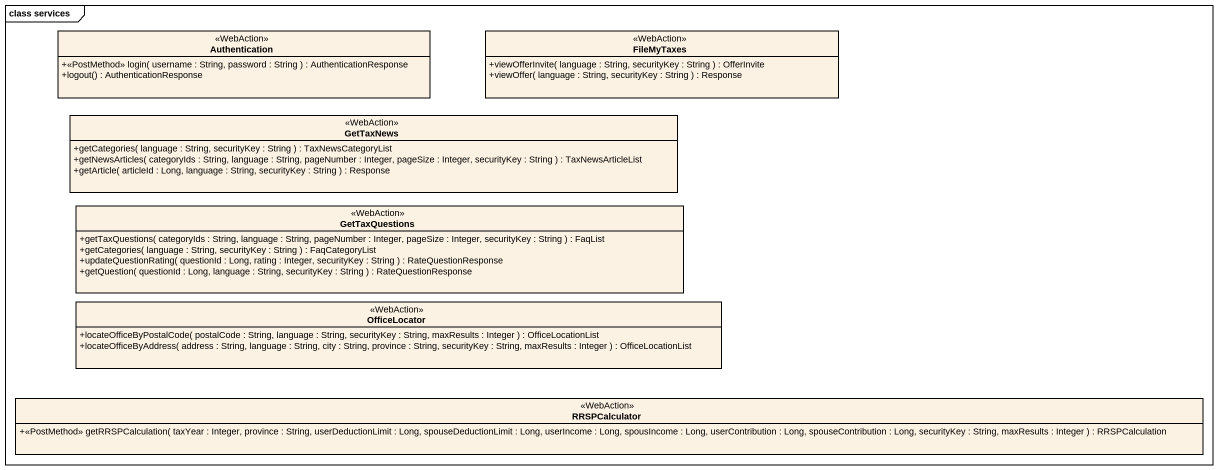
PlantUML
@startuml
mainframe class services
hide circle
hide empty members
skinparam classAttributeIconSize 0
class Authentication <<WebAction>> {
  +<<PostMethod>> login( username : String, password : String ) : AuthenticationResponse
  +logout() : AuthenticationResponse
}
class FileMyTaxes <<WebAction>> {
  +viewOfferInvite( language : String, securityKey : String ) : OfferInvite
  +viewOffer( language : String, securityKey : String ) : Response
}
class GetTaxNews <<WebAction>> {
  +getCategories( language : String, securityKey : String ) : TaxNewsCategoryList
  +getNewsArticles( categoryIds : String, language : String, pageNumber : Integer, pageSize : Integer, securityKey : String ) : TaxNewsArticleList
  +getArticle( articleId : Long, language : String, securityKey : String ) : Response
}
class GetTaxQuestions <<WebAction>> {
  +getTaxQuestions( categoryIds : String, language : String, pageNumber : Integer, pageSize : Integer, securityKey : String ) : FaqList
  +getCategories( language : String, securityKey : String ) : FaqCategoryList
  +updateQuestionRating( questionId : Long, rating : Integer, securityKey : String ) : RateQuestionResponse
  +getQuestion( questionId : Long, language : String, securityKey : String ) : RateQuestionResponse
}
class OfficeLocator <<WebAction>> {
  +locateOfficeByPostalCode( postalCode : String, language : String, securityKey : String, maxResults : Integer ) : OfficeLocationList
  +locateOfficeByAddress( address : String, language : String, city : String, province : String, securityKey : String, maxResults : Integer ) : OfficeLocationList
}
class RRSPCalculator <<WebAction>> {
  +<<PostMethod>> getRRSPCalculation( taxYear : Integer, province : String, userDeductionLimit : Long, spouseDeductionLimit : Long, userIncome : Long, spousIncome : Long, userContribution : Long, spouseContribution : Long, securityKey : String, maxResults : Integer ) : RRSPCalculation
}
@enduml
